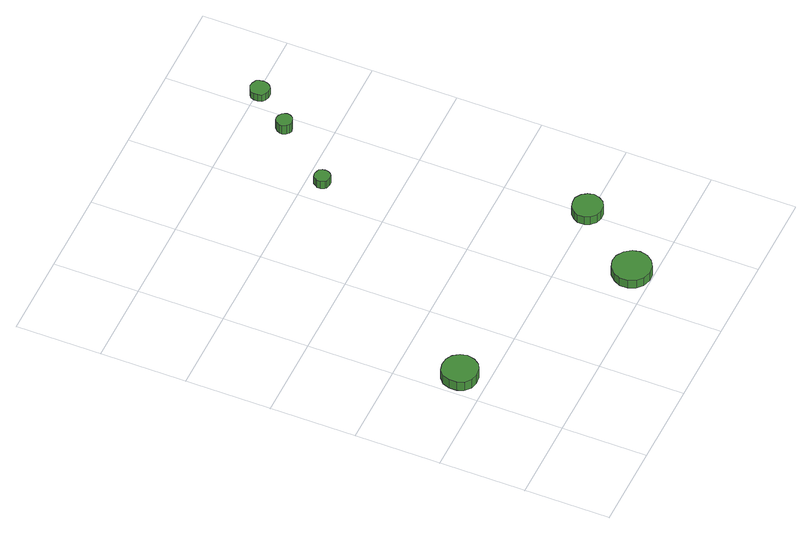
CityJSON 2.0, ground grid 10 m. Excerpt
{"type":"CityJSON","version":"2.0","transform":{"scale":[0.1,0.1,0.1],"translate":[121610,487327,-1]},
"CityObjects":{
"tree1":{"type":"SolitaryVegetationObject","attributes":{"function":"something"},"geometry":[{"type":"MultiSurface","lod":"1","boundaries":[[[0,1,2,3,4,5,6,7,8,9,10,11,12,13,14]],[[15,16,17,18,19,20,21,22,23,24,25,26,27,28,29]],[[0,29,28,1]],[[1,28,27,2]],[[2,27,26,3]],[[3,26,25,4]],[[4,25,24,5]],[[5,24,23,6]],[[6,23,22,7]],[[7,22,21,8]],[[8,21,20,9]],[[9,20,19,10]],[[10,19,18,11]],[[11,18,17,12]],[[12,17,16,13]],[[13,16,15,14]],[[14,15,29,0]]]}]},
"tree2":{"type":"SolitaryVegetationObject","attributes":{"function":"something"},"geometry":[{"type":"MultiSurface","lod":"1","boundaries":[[[30,31,32,33,34,35,36,37,38,39,40,41,42,43,44]],[[45,46,47,48,49,50,51,52,53,54,55,56,57,58,59]],[[30,59,58,31]],[[31,58,57,32]],[[32,57,56,33]],[[33,56,55,34]],[[34,55,54,35]],[[35,54,53,36]],[[36,53,52,37]],[[37,52,51,38]],[[38,51,50,39]],[[39,50,49,40]],[[40,49,48,41]],[[41,48,47,42]],[[42,47,46,43]],[[43,46,45,44]],[[44,45,59,30]]]}]},
"tree3":{"type":"SolitaryVegetationObject","attributes":{"function":"something"},"geometry":[{"type":"MultiSurface","lod":"1","boundaries":[[[60,61,62,63,64,65,66,67,68,69,70,71,72,73,74]],[[75,76,77,78,79,80,81,82,83,84,85,86,87,88,89]],[[60,89,88,61]],[[61,88,87,62]],[[62,87,86,63]],[[63,86,85,64]],[[64,85,84,65]],[[65,84,83,66]],[[66,83,82,67]],[[67,82,81,68]],[[68,81,80,69]],[[69,80,79,70]],[[70,79,78,71]],[[71,78,77,72]],[[72,77,76,73]],[[73,76,75,74]],[[74,75,89,60]]]}]},
"tree4":{"type":"SolitaryVegetationObject","attributes":{"function":"something"},"geometry":[{"type":"MultiSurface","lod":"1","boundaries":[[[90,91,92,93,94,95,96,97,98,99,100,101,102,103,104]],[[105,106,107,108,109,110,111,112,113,114,115,116,117,118,119]],[[90,119,118,91]],[[91,118,117,92]],[[92,117,116,93]],[[93,116,115,94]],[[94,115,114,95]],[[95,114,113,96]],[[96,113,112,97]],[[97,112,111,98]],[[98,111,110,99]],[[99,110,109,100]],[[100,109,108,101]],[[101,108,107,102]],[[102,107,106,103]],[[103,106,105,104]],[[104,105,119,90]]]}]},
"tree5":{"type":"SolitaryVegetationObject","attributes":{"function":"something"},"geometry":[{"type":"MultiSurface","lod":"1","boundaries":[[[120,121,122,123,124,125,126,127,128,129,130,131,132,133,134]],[[135,136,137,138,139,140,141,142,143,144,145,146,147,148,149]],[[120,149,148,121]],[[121,148,147,122]],[[122,147,146,123]],[[123,146,145,124]],[[124,145,144,125]],[[125,144,143,126]],[[126,143,142,127]],[[127,142,141,128]],[[128,141,140,129]],[[129,140,139,130]],[[130,139,138,131]],[[131,138,137,132]],[[132,137,136,133]],[[133,136,135,134]],[[134,135,149,120]]]}]},
"tree6":{"type":"SolitaryVegetationObject","attributes":{"function":"something"},"geometry":[{"type":"MultiSurface","lod":"1","boundaries":[[[150,151,152,153,154,155,156,157,158,159,160,161,162,163,164]],[[165,166,167,168,169,170,171,172,173,174,175,176,177,178,179]],[[150,179,178,151]],[[151,178,177,152]],[[152,177,176,153]],[[153,176,175,154]],[[154,175,174,155]],[[155,174,173,156]],[[156,173,172,157]],[[157,172,171,158]],[[158,171,170,159]],[[159,170,169,160]],[[160,169,168,161]],[[161,168,167,162]],[[162,167,166,163]],[[163,166,165,164]],[[164,165,179,150]]]}]}
},
"vertices":[
[46,132,20],[44,140,20],[39,147,20],[32,151,20],[23,152,20],[15,150,20],[8,144,20],[5,136,20],[5,127,20],[8,119,20],[15,113,20],[23,111,20],[32,112,20],[39,116,20],[44,123,20],[44,123,7],[39,116,7],[32,112,7],[23,111,7],[15,113,7],[8,119,7],[5,127,7],[5,136,7],[8,144,7],[15,150,7],[23,152,7],[32,151,7],[39,147,7],[44,140,7],[46,132,7],
[263,23,18],[261,32,18],[255,40,18],[247,45,18],[238,46,18],[229,43,18],[222,36,18],[218,28,18],[218,19,18],[222,10,18],[229,4,18],[238,1,18],[247,2,18],[255,7,18],[261,14,18],[261,14,6],[255,7,6],[247,2,6],[238,1,6],[229,4,6],[222,10,6],[218,19,6],[218,28,6],[222,36,6],[229,43,6],[238,46,6],[247,45,6],[255,40,6],[261,32,6],[263,23,6],
[320,103,18],[318,110,18],[314,116,18],[307,120,18],[300,120,18],[293,118,18],[288,113,18],[285,107,18],[285,99,18],[288,93,18],[293,88,18],[300,86,18],[307,86,18],[314,90,18],[318,96,18],[318,96,6],[314,90,6],[307,86,6],[300,86,6],[293,88,6],[288,93,6],[285,99,6],[285,107,6],[288,113,6],[293,118,6],[300,120,6],[307,120,6],[314,116,6],[318,110,6],[320,103,6],
[236,383,18],[235,386,18],[233,390,18],[230,391,18],[226,392,18],[222,391,18],[220,388,18],[218,385,18],[218,381,18],[220,377,18],[222,375,18],[226,374,18],[230,374,18],[233,376,18],[235,379,18],[235,379,7],[233,376,7],[230,374,7],[226,374,7],[222,375,7],[220,377,7],[218,381,7],[218,385,7],[220,388,7],[222,391,7],[226,392,7],[230,391,7],[233,390,7],[235,386,7],[236,383,7],
[293,453,21],[292,456,21],[290,459,21],[286,461,21],[282,462,21],[279,461,21],[276,458,21],[274,454,21],[274,451,21],[276,447,21],[279,444,21],[282,443,21],[286,444,21],[290,446,21],[292,449,21],[292,449,8],[290,446,8],[286,444,8],[282,443,8],[279,444,8],[276,447,8],[274,451,8],[274,454,8],[276,458,8],[279,461,8],[282,462,8],[286,461,8],[290,459,8],[292,456,8],[293,453,8],
[329,497,18],[328,501,18],[326,505,18],[322,507,18],[317,508,18],[313,506,18],[309,503,18],[308,499,18],[308,495,18],[309,490,18],[313,487,18],[317,486,18],[322,486,18],[326,489,18],[328,492,18],[328,492,8],[326,489,8],[322,486,8],[317,486,8],[313,487,8],[309,490,8],[308,495,8],[308,499,8],[309,503,8],[313,506,8],[317,508,8],[322,507,8],[326,505,8],[328,501,8],[329,497,8]
]}
